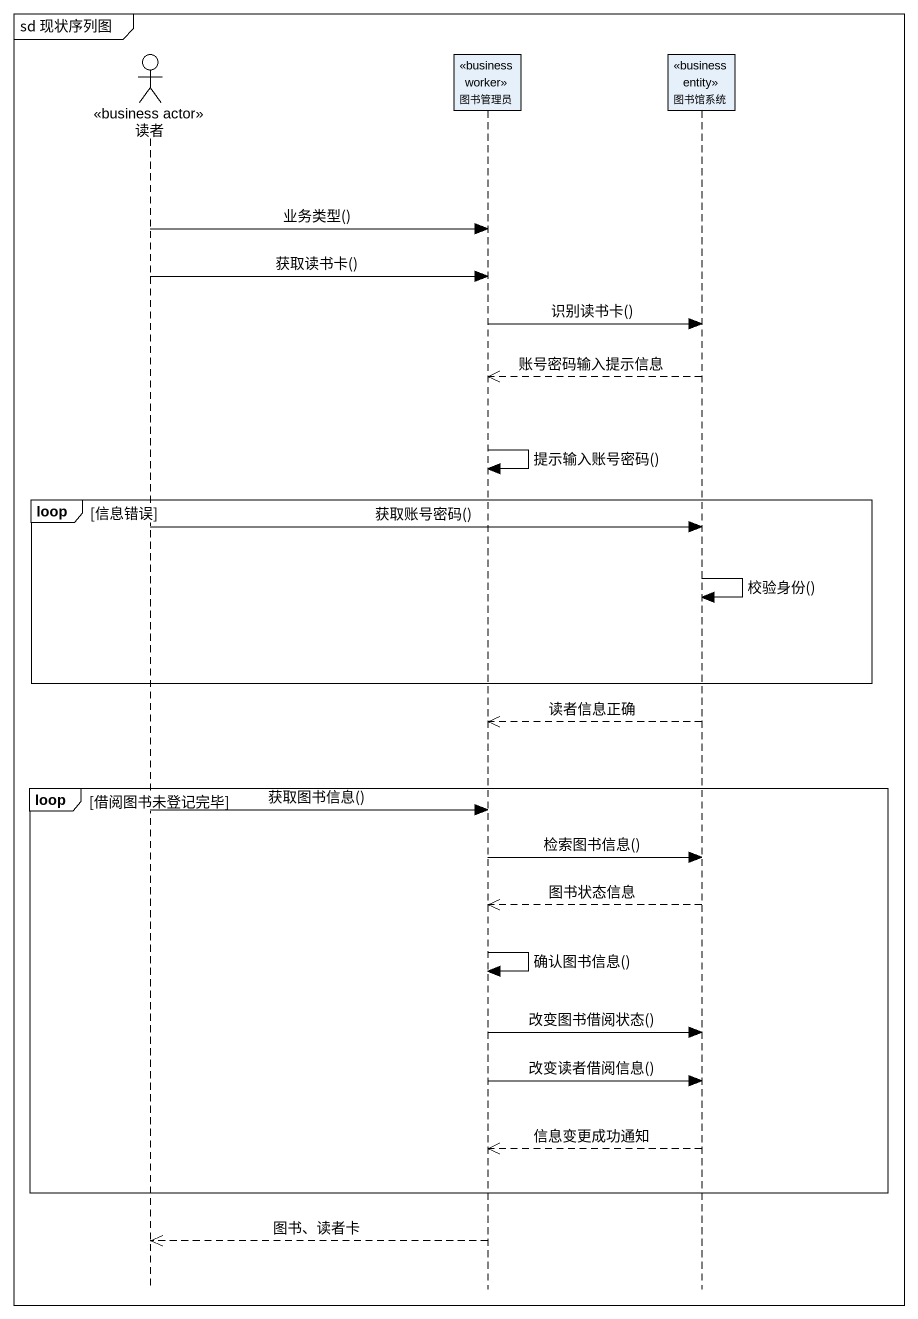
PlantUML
@startuml
mainframe sd 现状序列图
hide footbox
actor 读者 <<business actor>>
participant 图书管理员 <<business worker>>
participant 图书馆系统 <<business entity>>

读者 -> 图书管理员 : 业务类型()
读者 -> 图书管理员 : 获取读书卡()
图书管理员 -> 图书馆系统 : 识别读书卡()
图书馆系统 -->> 图书管理员 : 账号密码输入提示信息
图书管理员 -> 图书管理员 : 提示输入账号密码()
loop 信息错误
  读者 -> 图书馆系统 : 获取账号密码()
  图书馆系统 -> 图书馆系统 : 校验身份()
end
图书馆系统 -->> 图书管理员 : 读者信息正确
loop 借阅图书未登记完毕
  读者 -> 图书管理员 : 获取图书信息()
  图书管理员 -> 图书馆系统 : 检索图书信息()
  图书馆系统 -->> 图书管理员 : 图书状态信息
  图书管理员 -> 图书管理员 : 确认图书信息()
  图书管理员 -> 图书馆系统 : 改变图书借阅状态()
  图书管理员 -> 图书馆系统 : 改变读者借阅信息()
  图书馆系统 -->> 图书管理员 : 信息变更成功通知
end
图书管理员 -->> 读者 : 图书、读者卡
@enduml
